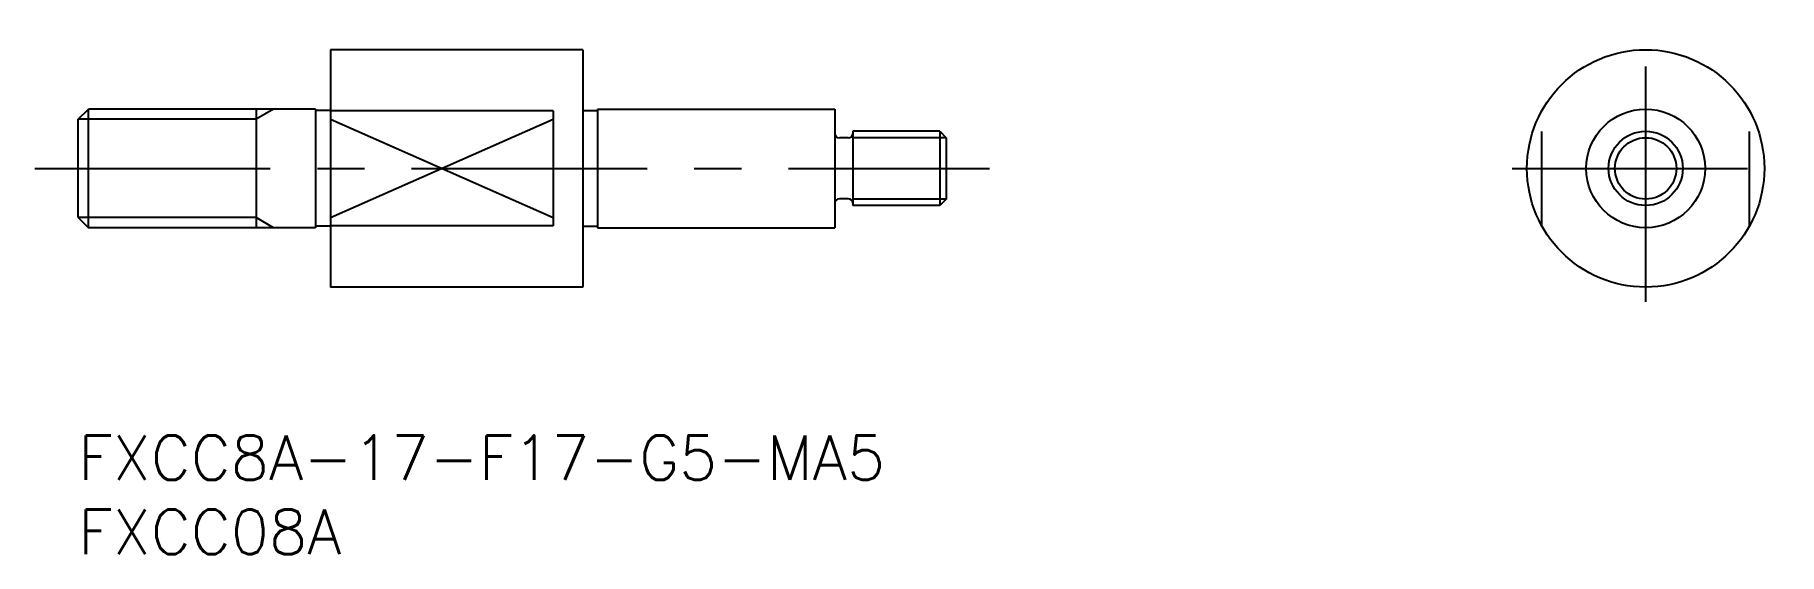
# Model space of a CAD drawing. Extents: x -3 to 115, y -8 to 27.
import ezdxf

# ---------------------------------------------------------------- set-up
doc = ezdxf.new("R2010")
doc.units = 0
doc.header["$LTSCALE"] = 0.5
doc.linetypes.add('CENTER', pattern=[50.8, 31.75, -6.35, 6.35, -6.35])
doc.linetypes.add('DASHED', pattern=[19.05, 12.7, -6.35])
for name, color, linetype in [('MSM_CENTER', 1, 'CENTER'), ('MSM_CONTINUOUS', 7, 'CONTINUOUS'), ('MSM_DASHED', 4, 'DASHED'), ('MSM_NARROW', 5, 'CONTINUOUS'), ('MSM_PART_NUMBER', 7, 'CONTINUOUS')]:
    doc.layers.add(name, color=color, linetype=linetype)
doc.styles.get("Standard").update_dxf_attribs({"font": 'txt.shx', "height": 3, "bigfont": 'bigfont.shx'})

# ---------------------------------------------------------------- blocks, each defined once
blk = doc.blocks.new('*U3')
at = {"layer": 'MSM_PART_NUMBER'}
blk.add_text('FXCC8A-17-F17-G5-MA5', height=3, dxfattribs=at).set_placement((0, -3))
blk = doc.blocks.new('*U4')
at = {"layer": 'MSM_PART_NUMBER'}
blk.add_text('FXCC08A', height=3, dxfattribs=at).set_placement((0, -8))

msp = doc.modelspace()

# ---------------------------------------------------------------- linework, layer by layer
at = {"layer": 'MSM_CENTER'}
for p, q in [((105.65, 9), (105.65, 27)), ((-2.93, 18), (61.42, 18)), ((96.65, 18), (114.65, 18))]:
    msp.add_line(p, q, dxfattribs=at)
at = {"layer": 'MSM_CONTINUOUS'}
for p, q in [((17, 26), (17, 10)), ((34, 26), (17, 26)), ((34, 26), (34, 10)), ((0, 21.32), (0.68, 22)), ((0, 14.68), (0, 21.32)), ((0.68, 14), (0.68, 22)), ((16, 22), (0.68, 22)), ((12, 22), (12, 14)), ((16, 22), (16, 14)), ((17, 21.9), (16, 21.9)), ((32, 21.87), (17, 21.87)), ((32, 21.87), (32, 14.13)), ((34, 21.9), (35, 21.9)), ((35, 22), (51, 22)), ((35, 22), (35, 14)), ((51, 22), (51, 14)), ((51.9, 20.05), (51.3, 20.05)), ((58.07, 20.5), (52.2, 20.5)), ((52.2, 20.5), (52.2, 15.5)), ((58.07, 20.5), (58.07, 15.5)), ((58.07, 20.5), (58.5, 20.07)), ((58.5, 20.07), (58.5, 15.93)), ((51.9, 15.95), (51.3, 15.95)), ((58.07, 15.5), (52.2, 15.5)), ((58.5, 15.93), (58.07, 15.5)), ((0, 14.68), (0.68, 14)), ((32, 14.13), (17, 14.13)), ((16, 14), (0.68, 14)), ((17, 14.1), (16, 14.1)), ((34, 14.1), (35, 14.1)), ((35, 14), (51, 14)), ((34, 10), (17, 10))]:
    msp.add_line(p, q, dxfattribs=at)
for radius in [8, 4, 2.5]:
    msp.add_circle((105.65, 18), radius, dxfattribs=at)
for centre, start, end in [((51.3, 20.35), 180, 270), ((51.9, 20.35), 270, 0), ((51.3, 15.65), 90, 180), ((51.9, 15.65), 0, 90)]:
    msp.add_arc(centre, 0.3, start, end, dxfattribs=at)
at = {"layer": 'MSM_DASHED'}
for p, q in [((98.65, 14.13), (98.65, 21.87)), ((112.65, 14.13), (112.65, 21.87))]:
    msp.add_line(p, q, dxfattribs=at)
at = {"layer": 'MSM_NARROW'}
for p, q in [((12, 21.32), (0, 21.32)), ((13.17, 22), (12, 21.32)), ((17, 21.32), (32, 14.68)), ((17, 14.68), (32, 21.32)), ((58.5, 20.07), (52.2, 20.07)), ((58.5, 15.93), (52.2, 15.93)), ((12, 14.68), (0, 14.68)), ((13.17, 14), (12, 14.68))]:
    msp.add_line(p, q, dxfattribs=at)
msp.add_circle((105.65, 18), 2.07, dxfattribs=at)

# ---------------------------------------------------------------- block references
at = {"layer": 'MSM_CONTINUOUS'}
for name in ['*U3', '*U4']:
    msp.add_blockref(name, (0, 0), dxfattribs=at)

doc.saveas('drawing.dxf')
